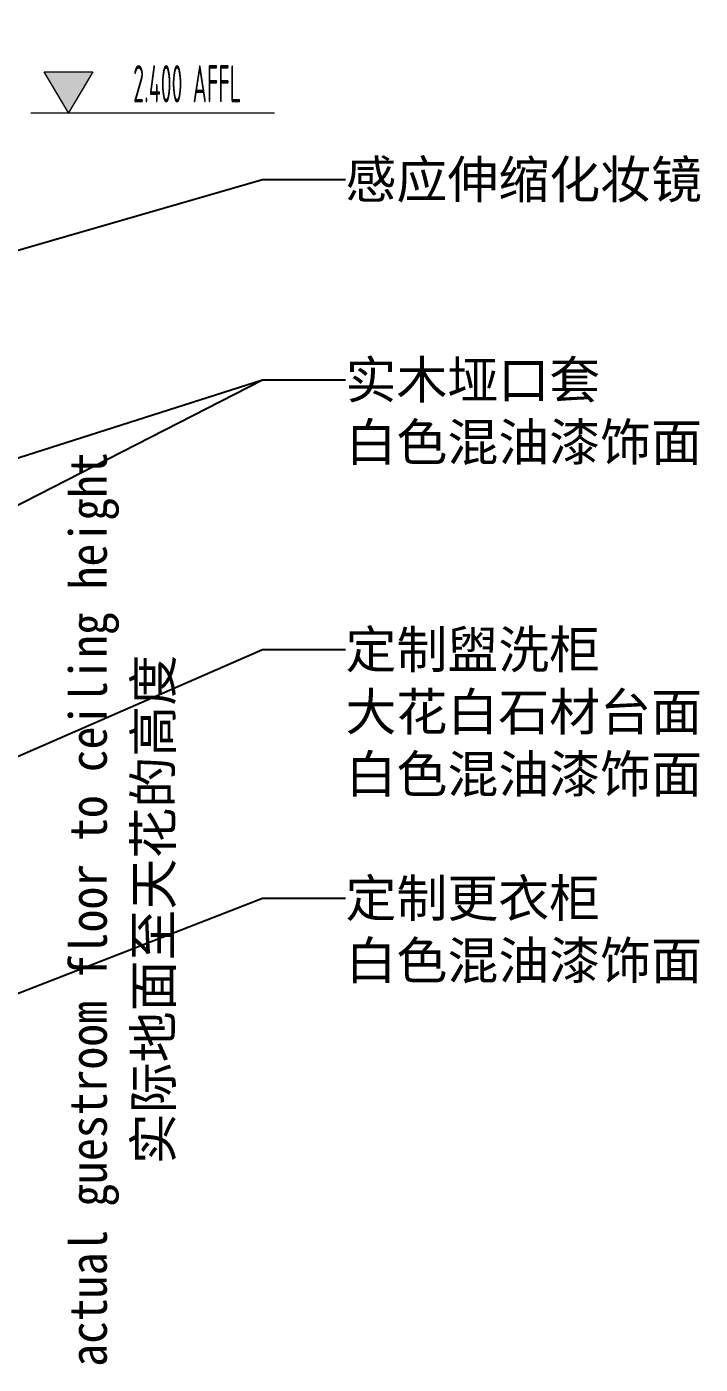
# Model space of a CAD drawing. Header units: millimetres. Extents: x 3162 to 221128, y -144913 to 11496.
# Drawn here: x 173952 to 174967, y -37153 to -35139 of the extents above; entities that cross this region are included whole.
import ezdxf
from ezdxf.enums import TextEntityAlignment as Align

# ---------------------------------------------------------------- set-up
doc = ezdxf.new("R2010")
doc.units = ezdxf.units.MM
doc.header["$LTSCALE"] = 10
for name, color, linetype, lineweight in [('Elevation【立面图库】', 150, 'Continuous', 0), ('FC-Refe【标注引线】', 2, 'Continuous', 0), ('FF-Text【平面文字】', 2, 'Continuous', 0)]:
    doc.layers.add(name, color=color, linetype=linetype, lineweight=lineweight)
doc.styles.add('宋体', font='', dxfattribs={"width": 0.8})
doc.styles.add('尺寸标注', font='ARCHS.SHX', dxfattribs={"width": 0.8})
doc.styles.add('文字', font='')
doc.styles.add('标高', font='ARCHS.SHX', dxfattribs={"width": 0.5})
doc.styles.get('宋体').set_extended_font_data('SimSun')
doc.styles.get('文字').set_extended_font_data('SimSun')
doc.dimstyles.new('海龙1：25', dxfattribs={"dimscale": 25, "dimtxt": 2.25, "dimasz": 1, "dimexe": 1.5, "dimexo": 1, "dimgap": 1, "dimtad": 1, "dimdec": 0, "dimrnd": 5, "dimdsep": 46, "dimtxsty": '尺寸标注', "dimblk": 'ARCHTICK', "dimblk1": 'ARCHTICK', "dimblk2": 'ARCHTICK', "dimcen": 1, "dimclrd": 44, "dimclre": 44, "dimclrt": 2, "dimadec": 0, "dimazin": 0, "dimtfac": 1, "dimtdec": 0, "dimtix": 1, "dimtmove": 2, "dimatfit": 3, "dimldrblk": 'hl_arrow2', "dimfxl": 5, "dimfxlon": 1, "dimarcsym": 0})

# ---------------------------------------------------------------- blocks, each defined once
blk = doc.blocks.new('海龍_立面标识')
at = {"style": '宋体', "width": 0.9, "flags": 8}
blk.add_attdef('FLOOR_HEIGHT', text='', height=2.25, rotation=90, dxfattribs=at).set_placement((0, 0), align=Align.CENTER)
at = {"style": '宋体', "flags": 8}
blk.add_attdef('HEIGHT', text='', height=2.25, rotation=90, dxfattribs=at).set_placement((-3.5, 0), align=Align.CENTER)
blk = doc.blocks.new('hl_Elevation-A2')
blk.add_hatch(color=150).paths.add_polyline_path([(3.738, 2.475), (2.269, 0), (0.8, 2.475)])
at = {"color": 150}
blk.add_line((0, 0), (14.673, 0), dxfattribs=at)
blk.add_lwpolyline([(3.738, 2.475), (2.269, 0), (0.8, 2.475)], close=True, dxfattribs=at)
at = {"color": 2, "style": '标高', "width": 0.8, "flags": 8}
blk.add_attdef('HEIGHT', text='', height=2.25, dxfattribs=at).set_placement((9.42, 1.75), align=Align.MIDDLE_CENTER)
blk = doc.blocks.new('_ArchTick')
at = {"color": 2, "linetype": 'ByBlock', "const_width": 0.15}
blk.add_lwpolyline([(-0.5, -0.5), (0.5, 0.5)], dxfattribs=at)
blk = doc.blocks.new('hl_arrow2')
at = {"color": 2}
blk.add_line((-0.221, 0), (-1, 0), dxfattribs=at)
blk.add_lwpolyline([(-0.221, 0), (-0.861, -0.689), (-0.654, -0.862), (0, 0), (-0.654, 0.862), (-0.861, 0.689)], close=True, dxfattribs=at)
for points in [[(-0.861, 0.689), (-0.654, 0.862), (-0.221, 0), (0, 0)], [(-0.861, -0.689), (-0.654, -0.862), (-0.221, 0), (0, 0)]]:
    blk.add_solid(points, dxfattribs=at)

msp = doc.modelspace()

# ---------------------------------------------------------------- block references
at = {"layer": 'Elevation【立面图库】'}
ref = msp.add_blockref('hl_Elevation-A2', (173958.6, -35268.5), dxfattribs=dict(at, xscale=25, yscale=25, zscale=25))
ref.add_attrib('HEIGHT', '2.400 AFFL', dxfattribs={"layer": '0', "color": 2, "height": 56.25, "style": '标高', "width": 0.5}).set_placement((174194.1, -35224.8), align=Align.MIDDLE_CENTER)
at = {"layer": 'FF-Text【平面文字】'}
ref = msp.add_blockref('海龍_立面标识', (174027.4, -36468.5), dxfattribs=dict(at, xscale=-25, yscale=25, zscale=25))
ref.add_attrib('FLOOR_HEIGHT', 'actual guestroom floor to ceiling height', dxfattribs={"layer": '0', "height": 56.25, "rotation": 90, "style": '宋体', "width": 0.9}).set_placement((174073, -36468.5), align=Align.CENTER)
ref.add_attrib('HEIGHT', '实际地面至天花的高度', dxfattribs={"layer": '0', "height": 56.25, "rotation": 90, "style": '宋体'}).set_placement((174171.1, -36468.5), align=Align.CENTER)

# ---------------------------------------------------------------- texts
at = {"layer": 'FF-Text【平面文字】', "char_height": 56.25, "attachment_point": 1, "style": '文字'}
for s, insert in [('感应伸缩化妆镜', (174432.6, -35340.8)), ('实木垭口套\\P白色混油漆饰面', (174432.6, -35642.6)), ('定制盥洗柜\\P大花白石材台面\\P白色混油漆饰面', (174432.6, -36048.8)), ('定制更衣柜\\P白色混油漆饰面', (174432.6, -36423.3))]:
    msp.add_mtext(s, dxfattribs=dict(at, insert=insert))

# ---------------------------------------------------------------- leaders
at = {"layer": 'FC-Refe【标注引线】'}
for points in [[(172613.6, -35247.9), (174307.6, -34599.1), (174432.6, -34599.1)], [(172133, -35825.7), (174307.6, -34921.9), (174432.6, -34921.9)], [(171797.2, -36095.4), (174307.6, -35368.9), (174432.6, -35368.9)], [(171589.6, -36536.8), (174307.6, -35670.7), (174432.6, -35670.7)], [(172613.8, -36536.8), (174307.6, -35670.7), (174432.6, -35670.7)], [(172072.7, -37053.1), (174307.6, -36076.9), (174432.6, -36076.9)], [(173086.4, -36925.5), (174307.6, -36451.4), (174432.6, -36451.4)]]:
    msp.add_leader(points, dimstyle='海龙1：25', override={"dimscale": 25, "dimldrblk": 'hl_arrow2'}, dxfattribs=at)

doc.saveas('drawing.dxf')
